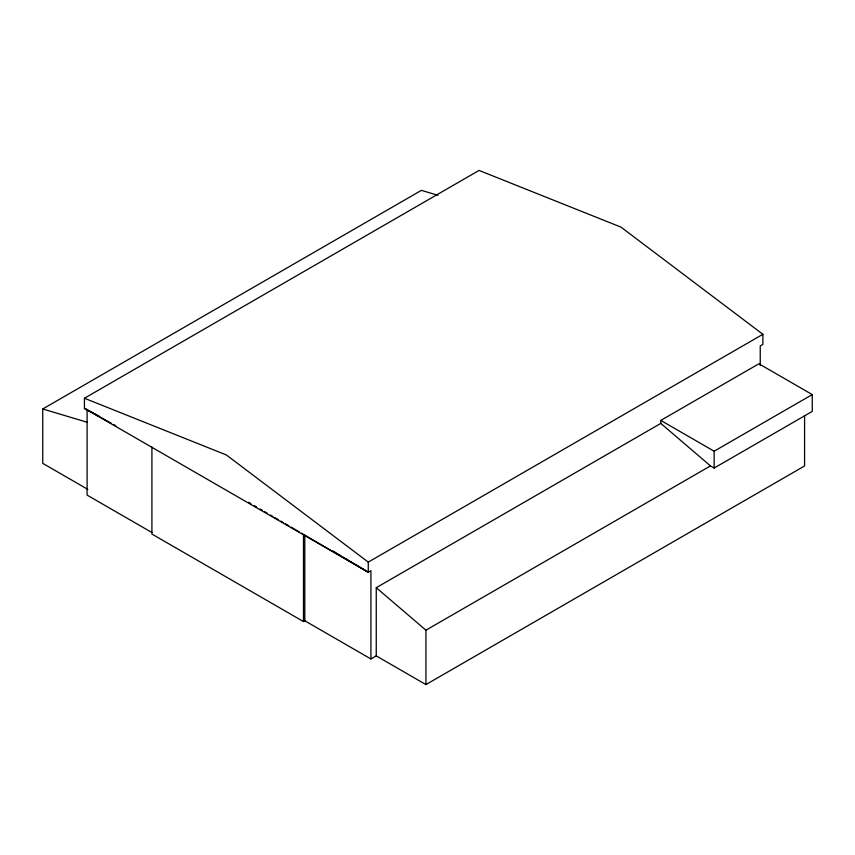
<?xml version="1.0" encoding="UTF-8"?>
<svg xmlns="http://www.w3.org/2000/svg" width="855" height="855" viewBox="0 0 855 855"><rect width="100%" height="100%" fill="white"/><g stroke="black" fill="none" stroke-linecap="round" stroke-linejoin="round"><path stroke-width="1.28" d="M87.798 489.359L42.75 463.357L42.75 408.968L421.397 190.355L437.963 195.303M804.576 415.562L804.576 465.964L425.929 684.577L376.253 655.903L370.931 658.97L370.931 570.691L368.27 572.23L84.442 408.359L84.442 398.248L479.057 170.423L620.976 227.12L762.884 334.294L762.884 344.405L760.234 345.933L760.234 365.705M301.526 533.221L368.27 572.23L368.27 562.12L762.884 334.294M151.912 447.101L151.912 534.065L303.482 621.564L304.808 620.794L370.931 658.97M660.797 420.414L758.898 363.781L812.25 394.583L812.25 411.405L714.149 468.038L710.473 465.911L660.797 423.407L660.797 420.414L714.149 451.216L812.25 394.583M376.253 655.903L376.253 587.695L660.797 423.407M425.929 684.577L425.929 630.199L710.473 465.911M42.75 408.968L87.328 422.295M84.442 398.248L226.351 454.956L368.27 562.12M99.597 416.438L84.442 408.359L111.193 423.204M113.523 424.486L115.853 425.779M152.105 532.633L87.103 495.109L87.103 409.46M248.581 502.28L250.889 503.627M254.341 505.647L256.639 506.983M260.091 509.003L262.4 510.35M264.697 511.696L266.995 513.043M270.447 515.063L272.756 516.409M275.054 517.745L278.506 519.765M280.803 521.112L283.112 522.458M285.41 523.805L288.862 525.825M291.17 527.161L299.218 531.874M333.033 551.048L340.995 555.836M343.261 557.204L368.27 572.23M376.253 587.695L425.929 630.199M714.149 451.216L714.149 468.038M304.808 535.155L304.808 620.794M303.482 534.599L303.482 621.564"/></g></svg>
